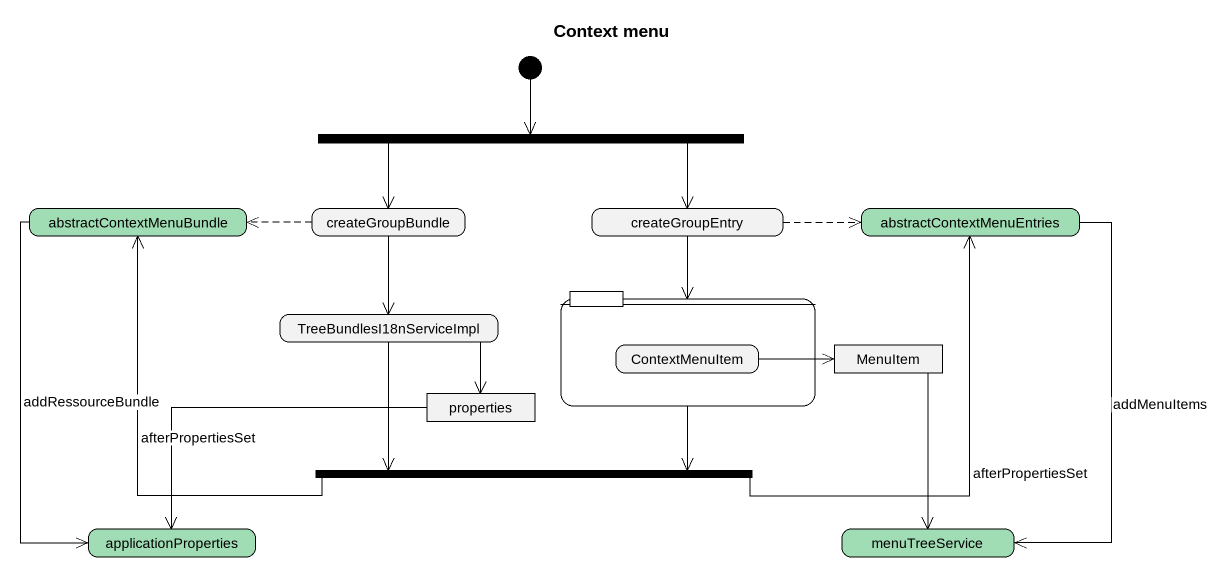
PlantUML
@startuml
title Context menu
hide empty description
state fork1 <<fork>>
state abstractContextMenuBundle #A0DCB4
state createGroupBundle
state createGroupEntry
state abstractContextMenuEntries #A0DCB4
state TreeBundlesI18nServiceImpl
state " " as state1 {
  state pin1 <<inputPin>>
  state ContextMenuItem
}
state MenuItem <<object>>
state properties <<object>>
state fork2 <<fork>>
state applicationProperties #A0DCB4
state menuTreeService #A0DCB4
[*] --> fork1
fork1 -left-> createGroupBundle
fork1 -right-> createGroupEntry
abstractContextMenuBundle --> applicationProperties : addRessourceBundle
createGroupBundle -left[dashed]-> abstractContextMenuBundle
createGroupBundle --> TreeBundlesI18nServiceImpl
createGroupEntry -right[dashed]-> abstractContextMenuEntries
createGroupEntry --> state1
abstractContextMenuEntries --> menuTreeService : addMenuItems
TreeBundlesI18nServiceImpl --> properties
TreeBundlesI18nServiceImpl --> fork2
state1 --> fork2
ContextMenuItem -right-> MenuItem
MenuItem --> menuTreeService
properties -left-> applicationProperties
fork2 -up-> abstractContextMenuBundle : afterPropertiesSet
fork2 -right-> abstractContextMenuEntries : afterPropertiesSet
@enduml
